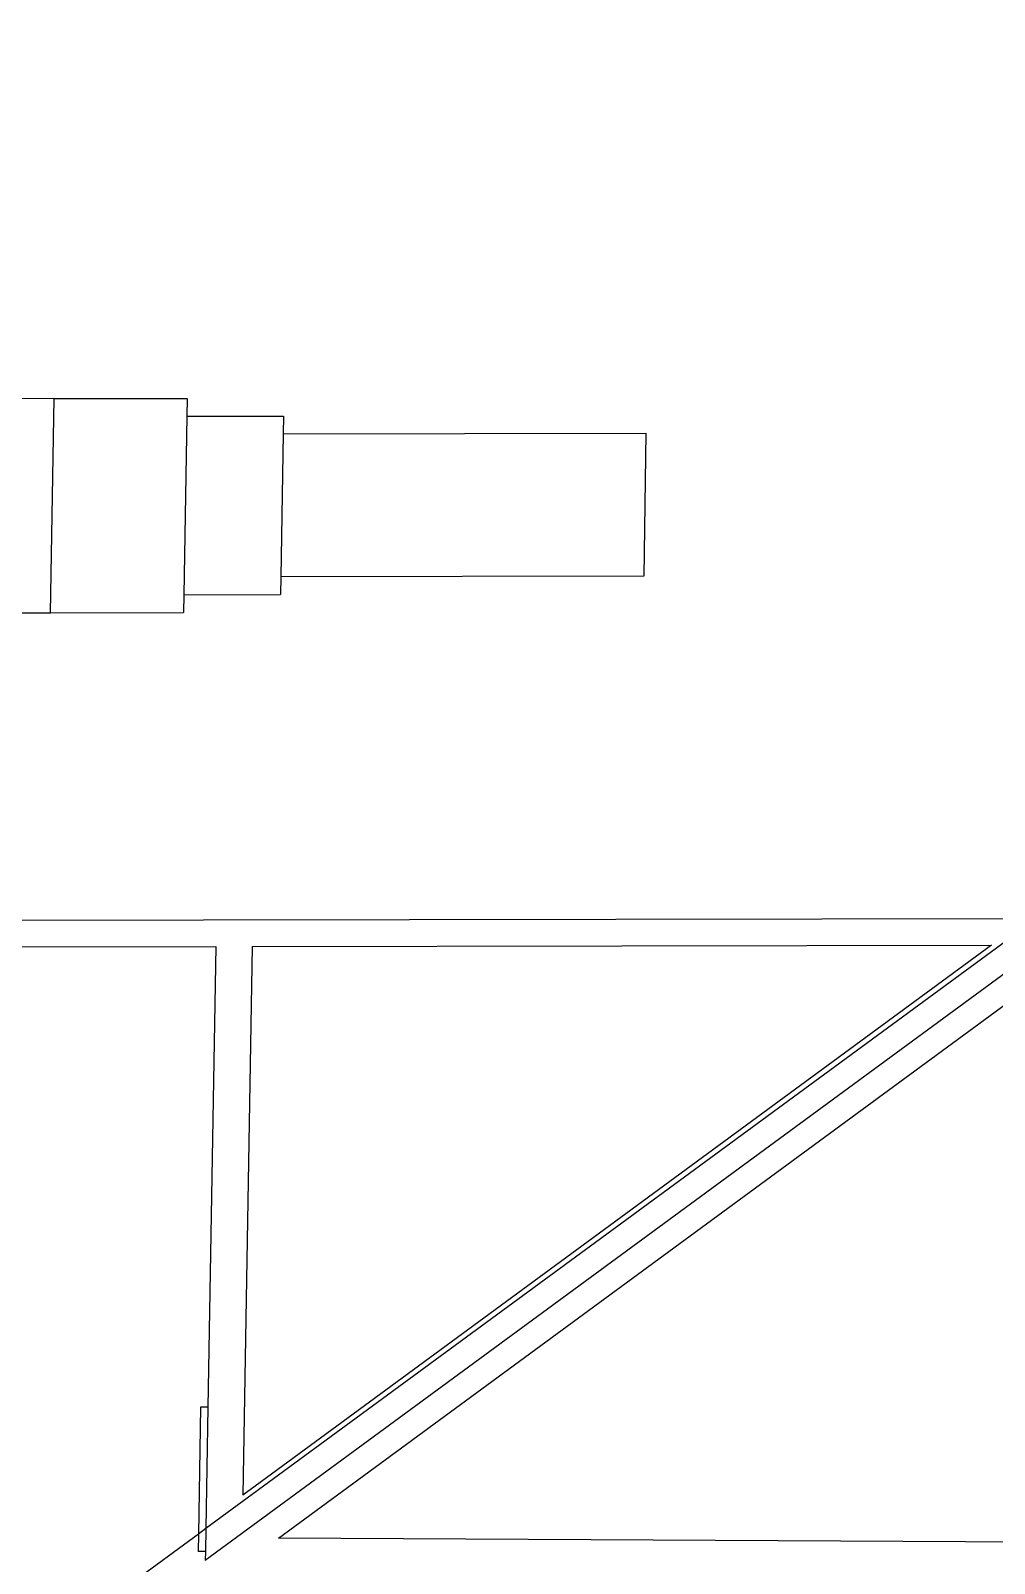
# Model space of a CAD drawing. Extents: x -83 to 83, y -28 to 43.
# Drawn here: x -76.04 to -70.97, y -11.6 to -3.56 of the extents above; entities that cross this region are included whole.
import ezdxf

# ---------------------------------------------------------------- set-up
doc = ezdxf.new("R2010")
doc.units = 0
doc.layers.get('0').update_dxf_attribs({"linetype": 'CONTINUOUS'})

msp = doc.modelspace()

# ---------------------------------------------------------------- linework, layer by layer
for p, q in [((-74.7342, -11.4709), (-62.9214, -2.7967)), ((-75.9112, -5.4881), (-77.4341, -5.4907)), ((-75.9316, -6.6126), (-75.9112, -5.4881)), ((-75.9112, -5.4881), (-75.2131, -5.4869)), ((-75.2131, -5.4869), (-75.2148, -5.5805)), ((-75.2148, -5.5805), (-75.2311, -6.5176)), ((-75.2148, -5.5805), (-74.707, -5.5797)), ((-74.707, -5.5797), (-74.7086, -5.6733)), ((-74.7086, -5.6733), (-74.7213, -6.423)), ((-74.7086, -5.6733), (-72.8044, -5.6701)), ((-72.8044, -5.6701), (-72.8157, -6.4198)), ((-74.7213, -6.423), (-74.7229, -6.5168)), ((-72.8157, -6.4198), (-74.7213, -6.423)), ((-75.2311, -6.5176), (-74.7229, -6.5168)), ((-75.2311, -6.5176), (-75.2328, -6.6114)), ((-77.4562, -6.6151), (-75.9316, -6.6126)), ((-75.9316, -6.6126), (-75.2328, -6.6114)), ((-76.8109, -8.2263), (-70.7962, -8.2165)), ((-70.7512, -8.2164), (-75.1152, -11.4199)), ((-76.8136, -8.3675), (-75.0625, -8.3646)), ((-70.7189, -8.3576), (-75.1181, -11.5874)), ((-75.0625, -8.3646), (-75.1042, -10.7826)), ((-74.8715, -8.3643), (-74.9207, -11.2441)), ((-74.8715, -8.3643), (-70.989, -8.358)), ((-70.989, -8.358), (-74.856, -11.1966)), ((-75.1425, -10.7826), (-75.154, -11.4484)), ((-75.1042, -10.7826), (-75.1425, -10.7826)), ((-75.1042, -10.7826), (-75.1152, -11.4199)), ((-74.856, -11.1966), (-74.9207, -11.2441)), ((-75.1152, -11.4199), (-75.154, -11.4484)), ((-75.1152, -11.4199), (-75.1172, -11.54)), ((-75.154, -11.4484), (-75.502, -11.7039)), ((-75.154, -11.4484), (-75.1555, -11.54)), ((-66.1845, -11.5146), (-74.7342, -11.4709)), ((-75.1172, -11.54), (-75.1555, -11.54)), ((-75.1172, -11.54), (-75.1181, -11.5874))]:
    msp.add_line(p, q)

doc.saveas('drawing.dxf')
